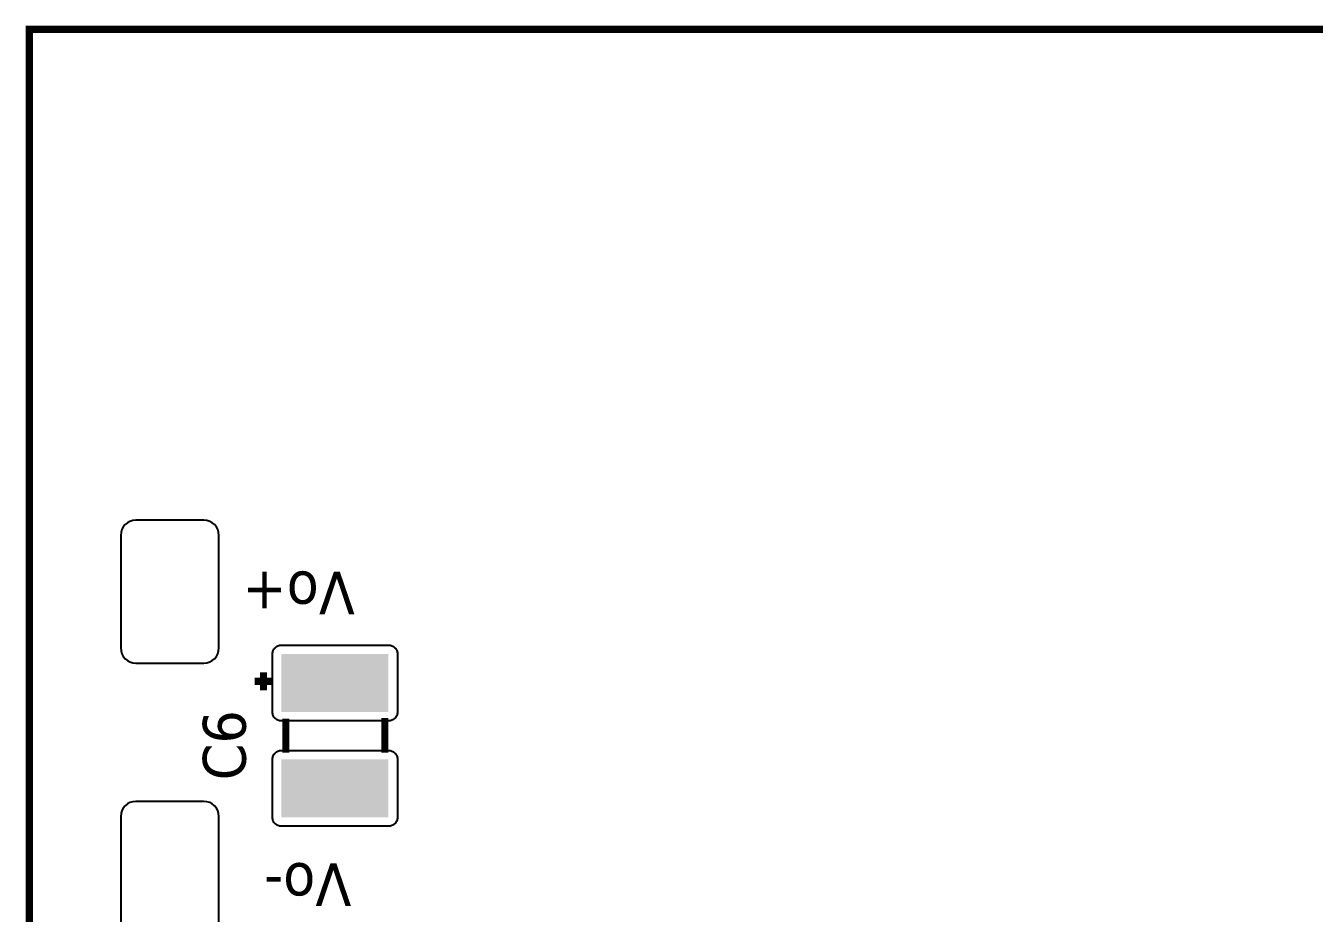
# Model space of a CAD drawing. Header units: millimetres. Extents: x 123.5 to 144.3, y 105.4 to 121.6.
# Drawn here: x 132.706 to 135.955, y 113.817 to 116.053 of the extents above; entities that cross this region are included whole.
import ezdxf

# ---------------------------------------------------------------- set-up
doc = ezdxf.new("R2010")
doc.units = ezdxf.units.MM
doc.layers.add('DESC', color=250, linetype='Continuous')
doc.styles.get("Standard").update_dxf_attribs({"font": 'tahoma.ttf'})

# ---------------------------------------------------------------- blocks, each defined once
blk = doc.blocks.new('RPAD')
blk.add_trace([(-0.5, -0.5), (-0.5, 0.5), (0.5, -0.5), (0.5, 0.5)])
blk = doc.blocks.new('isplay')
at = {"const_width": 0.012}
for points in [[(136.3779, 115.8946), (139.4724, 115.8946), (139.4724, 117.5009), (136.3779, 117.5009), (136.3779, 115.8946)], [(136.3779, 115.8946), (139.4724, 115.8946), (139.4724, 117.5009), (136.3779, 117.5009), (136.3779, 115.8946)], [(136.3779, 115.8946), (139.4724, 115.8946), (139.4724, 117.5009), (136.3779, 117.5009), (136.3779, 115.8946)], [(136.7867, 116.4054), (136.7567, 116.4054)], [(136.7867, 116.4054), (136.7567, 116.4054)], [(136.7867, 116.4054), (136.7567, 116.4054)], [(136.7717, 116.3904), (136.7717, 116.4204)], [(136.7717, 116.3904), (136.7717, 116.4204)], [(136.7717, 116.3904), (136.7717, 116.4204)], [(136.8092, 116.2854), (136.8092, 116.3424)], [(136.8092, 116.2854), (136.8092, 116.3424)], [(136.8092, 116.2854), (136.8092, 116.3424)], [(136.9757, 116.2854), (136.9757, 116.3439)], [(136.9757, 116.2854), (136.9757, 116.3439)], [(136.9757, 116.2854), (136.9757, 116.3439)]]:
    blk.add_lwpolyline(points, dxfattribs=at)
for points in [[(136.5572, 116.436), (136.6712, 116.436), (136.6764, 116.4365), (136.6812, 116.4379), (136.6855, 116.4403), (136.6893, 116.4433), (136.6924, 116.4471), (136.6947, 116.4514), (136.6961, 116.4563), (136.6967, 116.4615), (136.6967, 116.6505), (136.6961, 116.6557), (136.6947, 116.6605), (136.6924, 116.6648), (136.6893, 116.6686), (136.6855, 116.6717), (136.6812, 116.674), (136.6764, 116.6755), (136.6712, 116.676), (136.5572, 116.676), (136.5519, 116.6755), (136.5471, 116.674), (136.5428, 116.6717), (136.539, 116.6686), (136.5359, 116.6648), (136.5336, 116.6605), (136.5322, 116.6557), (136.5317, 116.6505), (136.5317, 116.4615), (136.5322, 116.4563), (136.5336, 116.4514), (136.5359, 116.4471), (136.539, 116.4433), (136.5428, 116.4403), (136.5471, 116.4379), (136.5519, 116.4365), (136.5572, 116.436)], [(136.7867, 116.3537), (136.7867, 116.4512), (136.7868, 116.4527), (136.787, 116.4542), (136.7874, 116.4557), (136.7879, 116.4571), (136.7885, 116.4584), (136.7892, 116.4596), (136.7901, 116.4608), (136.791, 116.4618), (136.7921, 116.4628), (136.7933, 116.4637), (136.7945, 116.4644), (136.7958, 116.465), (136.7972, 116.4655), (136.7986, 116.4659), (136.8002, 116.4661), (136.8017, 116.4662), (136.9817, 116.4662), (136.9833, 116.4661), (136.9848, 116.4659), (136.9862, 116.4655), (136.9876, 116.465), (136.9889, 116.4644), (136.9902, 116.4637), (136.9913, 116.4628), (136.9924, 116.4618), (136.9933, 116.4608), (136.9942, 116.4596), (136.9949, 116.4584), (136.9956, 116.4571), (136.9961, 116.4557), (136.9964, 116.4542), (136.9966, 116.4527), (136.9967, 116.4512), (136.9967, 116.3537), (136.9966, 116.3521), (136.9964, 116.3506), (136.9961, 116.3492), (136.9956, 116.3478), (136.9949, 116.3465), (136.9942, 116.3452), (136.9933, 116.3441), (136.9924, 116.343), (136.9913, 116.3421), (136.9902, 116.3412), (136.9889, 116.3405), (136.9876, 116.3398), (136.9862, 116.3393), (136.9848, 116.339), (136.9833, 116.3388), (136.9817, 116.3387), (136.8017, 116.3387), (136.8002, 116.3388), (136.7986, 116.339), (136.7972, 116.3393), (136.7958, 116.3398), (136.7945, 116.3405), (136.7933, 116.3412), (136.7921, 116.3421), (136.791, 116.343), (136.7901, 116.3441), (136.7892, 116.3452), (136.7885, 116.3465), (136.7879, 116.3478), (136.7874, 116.3492), (136.787, 116.3506), (136.7868, 116.3521), (136.7867, 116.3537)], [(136.7867, 116.1767), (136.7867, 116.2742), (136.7868, 116.2757), (136.787, 116.2772), (136.7874, 116.2787), (136.7879, 116.2801), (136.7885, 116.2814), (136.7892, 116.2826), (136.7901, 116.2838), (136.791, 116.2848), (136.7921, 116.2858), (136.7933, 116.2867), (136.7945, 116.2874), (136.7958, 116.288), (136.7972, 116.2885), (136.7986, 116.2889), (136.8002, 116.2891), (136.8017, 116.2892), (136.9817, 116.2892), (136.9833, 116.2891), (136.9848, 116.2889), (136.9862, 116.2885), (136.9876, 116.288), (136.9889, 116.2874), (136.9902, 116.2867), (136.9913, 116.2858), (136.9924, 116.2848), (136.9933, 116.2838), (136.9942, 116.2826), (136.9949, 116.2814), (136.9956, 116.2801), (136.9961, 116.2787), (136.9964, 116.2772), (136.9966, 116.2757), (136.9967, 116.2742), (136.9967, 116.1767), (136.9966, 116.1751), (136.9964, 116.1736), (136.9961, 116.1722), (136.9956, 116.1708), (136.9949, 116.1695), (136.9942, 116.1682), (136.9933, 116.1671), (136.9924, 116.166), (136.9913, 116.1651), (136.9902, 116.1642), (136.9889, 116.1635), (136.9876, 116.1628), (136.9862, 116.1623), (136.9848, 116.162), (136.9833, 116.1618), (136.9817, 116.1617), (136.8017, 116.1617), (136.8002, 116.1618), (136.7986, 116.162), (136.7972, 116.1623), (136.7958, 116.1628), (136.7945, 116.1635), (136.7933, 116.1642), (136.7921, 116.1651), (136.791, 116.166), (136.7901, 116.1671), (136.7892, 116.1682), (136.7885, 116.1695), (136.7879, 116.1708), (136.7874, 116.1722), (136.787, 116.1736), (136.7868, 116.1751), (136.7867, 116.1767)]]:
    blk.add_lwpolyline(points, close=True)
blk.add_lwpolyline([(136.6967, 115.989), (136.6967, 116.178), (136.6961, 116.1832), (136.6947, 116.1881), (136.6924, 116.1924), (136.6893, 116.1962), (136.6855, 116.1992), (136.6812, 116.2016), (136.6764, 116.203), (136.6712, 116.2035), (136.5572, 116.2035), (136.5519, 116.203), (136.5471, 116.2016), (136.5428, 116.1992), (136.539, 116.1962), (136.5359, 116.1924), (136.5336, 116.1881), (136.5322, 116.1832), (136.5317, 116.178), (136.5317, 115.989)])
at = {"xscale": 0.0975, "yscale": 0.18, "zscale": 1.5, "rotation": 90}
for p in [(136.8917, 116.4024), (136.8917, 116.2254)]:
    blk.add_blockref('RPAD', p, dxfattribs=at)
at = {"width": 1.041667}
for s, rotation, p in [('Vo+', 180, (136.9252, 116.5897)), ('Vo+', 180, (136.9252, 116.5897)), ('Vo+', 180, (136.9252, 116.5897)), ('C6', 90, (136.7417, 116.2389)), ('C6', 90, (136.7417, 116.2389)), ('C6', 90, (136.7417, 116.2389)), ('Vo-', 180, (136.9193, 116.0996)), ('Vo-', 180, (136.9193, 116.0996)), ('Vo-', 180, (136.9193, 116.0996))]:
    blk.add_text(s, height=0.072, rotation=rotation, dxfattribs=at).set_placement(p)

msp = doc.modelspace()

# ---------------------------------------------------------------- block references
at = {"layer": 'DESC', "xscale": 1.5, "yscale": 1.5, "zscale": 1.5}
msp.add_blockref('isplay', (-71.852, -60.2069), dxfattribs=at)

doc.saveas('drawing.dxf')
